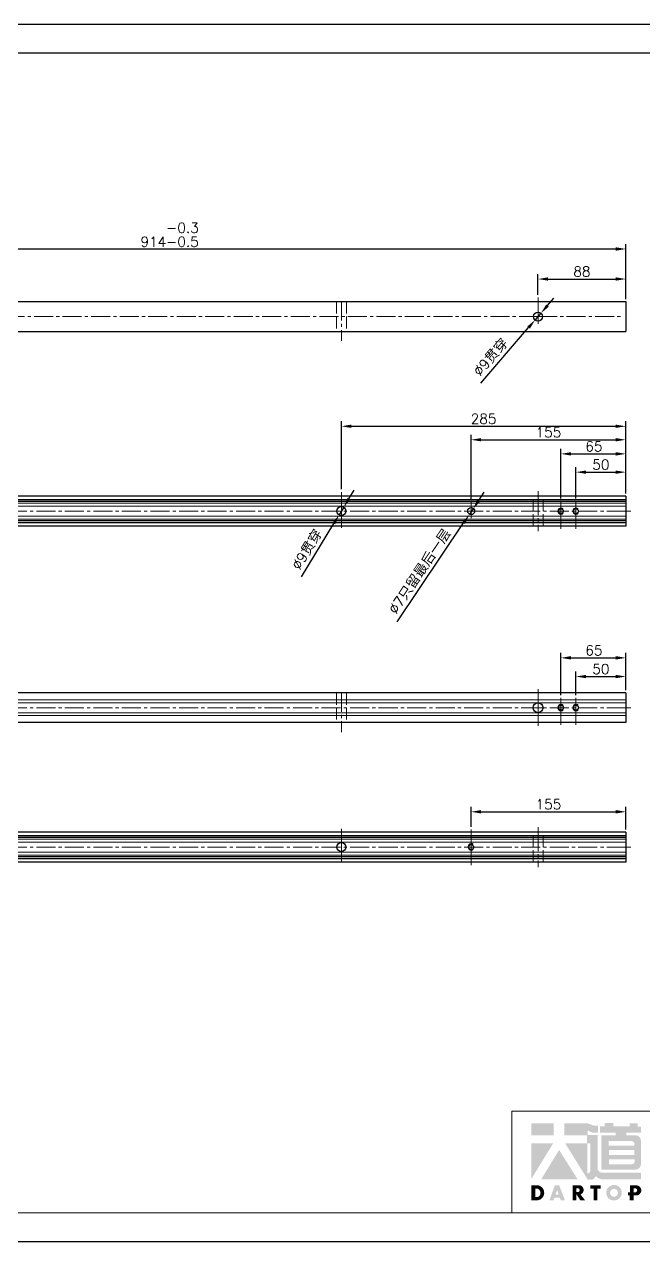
# Model space of a CAD drawing. Header units: millimetres. Extents: x -30327 to 34858, y 4015 to 75103.
# Drawn here: x 11570 to 12190, y 60062 to 61281 of the extents above; entities that cross this region are included whole.
import ezdxf

# ---------------------------------------------------------------- set-up
doc = ezdxf.new("R2010")
doc.units = ezdxf.units.MM
doc.linetypes.add('ACAD_ISO02W100', pattern=[15, 12, -3])
doc.linetypes.add('CENTER2', pattern=[28.575, 19.05, -3.175, 3.175, -3.175])
doc.layers.add('A-TITLEBLOCK', color=7, linetype='Continuous', lineweight=18)
doc.layers.add('cen', color=1, linetype='CENTER2', lineweight=9)
for name, color, linetype in [('green', 3, 'ACAD_ISO02W100'), ('print', 30, 'Continuous'), ('red', 1, 'CENTER2'), ('yellow', 2, 'Continuous')]:
    doc.layers.add(name, color=color, linetype=linetype)
doc.styles.add('GB', font='GBENOR.SHX', dxfattribs={"bigfont": 'gbcbig.shx'})
doc.styles.get("Standard").update_dxf_attribs({"font": 'txt', "bigfont": 'gbcbig.shx'})
doc.dimstyles.new('1-4', dxfattribs={"dimscale": 4, "dimtxt": 2.5, "dimasz": 2.5, "dimexe": 1.25, "dimexo": 0.625, "dimtad": 1, "dimdsep": 46, "dimtxsty": 'Standard', "dimcen": 2.5, "dimadec": 0, "dimazin": 0, "dimtfac": 1, "dimtmove": 0, "dimatfit": 3, "dimfxl": 0, "dimarcsym": 0})

# ---------------------------------------------------------------- blocks, each defined once
blk = doc.blocks.new('*D90')
at = {"layer": 'Defpoints', "color": 0, "transparency": 16777216}
for p in [(12172.5, 61056.3), (11258.5, 61003.6), (12172.5, 61004.3)]:
    blk.add_point(p, dxfattribs=at)
at = {"layer": 'yellow', "color": 0, "lineweight": -2, "transparency": 16777216}
for p, q in [((11258.5, 61006.1), (11258.5, 61061.3)), ((11268.5, 61056.3), (12162.5, 61056.3)), ((12172.5, 61006.8), (12172.5, 61061.3))]:
    blk.add_line(p, q, dxfattribs=at)
at = {"layer": 'yellow', "color": 0, "transparency": 16777216}
for points in [[(11268.5, 61058), (11268.5, 61054.6), (11258.5, 61056.3)], [(12162.5, 61058), (12162.5, 61054.6), (12172.5, 61056.3)]]:
    blk.add_solid(points, dxfattribs=at)
at = {"layer": 'yellow', "color": 0, "lineweight": 9, "transparency": 16777216, "insert": (11715.5, 61070.5), "char_height": 10, "attachment_point": 5}
blk.add_mtext('914\\S-0.3^ -0.5;', dxfattribs=at)
blk = doc.blocks.new('*D99')
at = {"layer": 'Defpoints', "color": 0, "transparency": 16777216}
for p in [(11889.9, 60797.6), (11885.2, 60789.9)]:
    blk.add_point(p, dxfattribs=at)
at = {"layer": 'yellow', "color": 0, "lineweight": -2, "transparency": 16777216}
for p, q in [((11895.1, 60806.2), (11900.3, 60814.7)), ((11889.9, 60797.6), (11885.2, 60789.9)), ((11847.6, 60728.1), (11880, 60781.4))]:
    blk.add_line(p, q, dxfattribs=at)
at = {"layer": 'yellow', "color": 0, "transparency": 16777216}
for points in [[(11893.6, 60807), (11896.5, 60805.3), (11889.9, 60797.6)], [(11878.6, 60782.2), (11881.4, 60780.5), (11885.2, 60789.9)]]:
    blk.add_solid(points, dxfattribs=at)
at = {"layer": 'yellow', "color": 0, "lineweight": 9, "transparency": 16777216, "insert": (11853.4, 60755.2), "char_height": 10, "attachment_point": 5, "rotation": 58.7103}
blk.add_mtext('∅9{\\fSimSun|b0|i0|c134|p2;贯穿}', dxfattribs=at)
blk = doc.blocks.new('*D100')
at = {"layer": 'Defpoints', "color": 0, "transparency": 16777216}
for p in [(12019.5, 60796), (12015.6, 60790.2)]:
    blk.add_point(p, dxfattribs=at)
at = {"layer": 'yellow', "color": 0, "lineweight": -2, "transparency": 16777216}
for p, q in [((12025.1, 60804.3), (12030.7, 60812.6)), ((12019.5, 60796), (12015.6, 60790.2)), ((11943.3, 60682.7), (12010, 60781.9))]:
    blk.add_line(p, q, dxfattribs=at)
at = {"layer": 'yellow', "color": 0, "transparency": 16777216}
for points in [[(12023.7, 60805.2), (12026.5, 60803.3), (12019.5, 60796)], [(12008.6, 60782.8), (12011.4, 60780.9), (12015.6, 60790.2)]]:
    blk.add_solid(points, dxfattribs=at)
at = {"layer": 'yellow', "color": 0, "lineweight": 9, "transparency": 16777216, "insert": (11966.4, 60733.2), "char_height": 10, "attachment_point": 5, "rotation": 56.0745}
blk.add_mtext('∅7{\\fSimSun|b0|i0|c134|p2;只留最后一层}', dxfattribs=at)
blk = doc.blocks.new('*D132')
at = {"layer": 'Defpoints', "color": 0, "transparency": 16777216}
for p in [(12172.5, 61026.2), (12084.5, 61007.9), (12172.5, 61003.6)]:
    blk.add_point(p, dxfattribs=at)
at = {"layer": 'yellow', "color": 0, "lineweight": -2, "transparency": 16777216}
for p, q in [((12084.5, 61010.4), (12084.5, 61031.2)), ((12094.5, 61026.2), (12162.5, 61026.2)), ((12172.5, 61006.1), (12172.5, 61031.2))]:
    blk.add_line(p, q, dxfattribs=at)
at = {"layer": 'yellow', "color": 0, "transparency": 16777216}
for points in [[(12094.5, 61027.9), (12094.5, 61024.6), (12084.5, 61026.2)], [(12162.5, 61027.9), (12162.5, 61024.6), (12172.5, 61026.2)]]:
    blk.add_solid(points, dxfattribs=at)
at = {"layer": 'yellow', "color": 0, "lineweight": 9, "transparency": 16777216, "insert": (12128.5, 61033.7), "char_height": 10, "attachment_point": 5}
blk.add_mtext('88', dxfattribs=at)
blk = doc.blocks.new('*D133')
at = {"layer": 'Defpoints', "color": 0, "transparency": 16777216}
for p in [(12172.5, 60832.8), (12172.5, 60808.8), (12122.5, 60803.8)]:
    blk.add_point(p, dxfattribs=at)
at = {"layer": 'yellow', "color": 0, "lineweight": -2, "transparency": 16777216}
for p, q in [((12122.5, 60806.3), (12122.5, 60837.8)), ((12132.5, 60832.8), (12162.5, 60832.8)), ((12172.5, 60811.3), (12172.5, 60837.8))]:
    blk.add_line(p, q, dxfattribs=at)
at = {"layer": 'yellow', "color": 0, "transparency": 16777216}
for points in [[(12132.5, 60834.4), (12132.5, 60831.1), (12122.5, 60832.8)], [(12162.5, 60834.4), (12162.5, 60831.1), (12172.5, 60832.8)]]:
    blk.add_solid(points, dxfattribs=at)
at = {"layer": 'yellow', "color": 0, "lineweight": 9, "transparency": 16777216, "insert": (12147.5, 60840.3), "char_height": 10, "attachment_point": 5}
blk.add_mtext('50', dxfattribs=at)
blk = doc.blocks.new('*D134')
at = {"layer": 'Defpoints', "color": 0, "transparency": 16777216}
for p in [(12172.5, 60865.2), (12172.5, 60808.8), (12017.5, 60802.8)]:
    blk.add_point(p, dxfattribs=at)
at = {"layer": 'yellow', "color": 0, "lineweight": -2, "transparency": 16777216}
for p, q in [((12017.5, 60805.3), (12017.5, 60870.2)), ((12172.5, 60811.3), (12172.5, 60870.2)), ((12027.5, 60865.2), (12162.5, 60865.2))]:
    blk.add_line(p, q, dxfattribs=at)
at = {"layer": 'yellow', "color": 0, "transparency": 16777216}
for points in [[(12027.5, 60866.9), (12027.5, 60863.6), (12017.5, 60865.2)], [(12162.5, 60866.9), (12162.5, 60863.6), (12172.5, 60865.2)]]:
    blk.add_solid(points, dxfattribs=at)
at = {"layer": 'yellow', "color": 0, "lineweight": 9, "transparency": 16777216, "insert": (12095, 60872.7), "char_height": 10, "attachment_point": 5}
blk.add_mtext('155', dxfattribs=at)
blk = doc.blocks.new('*D135')
at = {"layer": 'Defpoints', "color": 0, "transparency": 16777216}
for p in [(12172.5, 60878.7), (11887.5, 60813.1), (12172.5, 60809.4)]:
    blk.add_point(p, dxfattribs=at)
at = {"layer": 'yellow', "color": 0, "lineweight": -2, "transparency": 16777216}
for p, q in [((11887.5, 60815.6), (11887.5, 60883.7)), ((11897.5, 60878.7), (12162.5, 60878.7)), ((12172.5, 60811.9), (12172.5, 60883.7))]:
    blk.add_line(p, q, dxfattribs=at)
at = {"layer": 'yellow', "color": 0, "transparency": 16777216}
for points in [[(11897.5, 60880.4), (11897.5, 60877.1), (11887.5, 60878.7)], [(12162.5, 60880.4), (12162.5, 60877.1), (12172.5, 60878.7)]]:
    blk.add_solid(points, dxfattribs=at)
at = {"layer": 'yellow', "color": 0, "lineweight": 9, "transparency": 16777216, "insert": (12030, 60886.2), "char_height": 10, "attachment_point": 5}
blk.add_mtext('285', dxfattribs=at)
blk = doc.blocks.new('*D136')
at = {"layer": 'Defpoints', "color": 0, "transparency": 16777216}
for p in [(12172.5, 60628.1), (12172.5, 60611.9), (12122.5, 60606.9)]:
    blk.add_point(p, dxfattribs=at)
at = {"layer": 'yellow', "color": 0, "lineweight": -2, "transparency": 16777216}
for p, q in [((12122.5, 60609.4), (12122.5, 60633.1)), ((12132.5, 60628.1), (12162.5, 60628.1)), ((12172.5, 60614.4), (12172.5, 60633.1))]:
    blk.add_line(p, q, dxfattribs=at)
at = {"layer": 'yellow', "color": 0, "transparency": 16777216}
for points in [[(12132.5, 60629.7), (12132.5, 60626.4), (12122.5, 60628.1)], [(12162.5, 60629.7), (12162.5, 60626.4), (12172.5, 60628.1)]]:
    blk.add_solid(points, dxfattribs=at)
at = {"layer": 'yellow', "color": 0, "lineweight": 9, "transparency": 16777216, "insert": (12147.5, 60635.6), "char_height": 10, "attachment_point": 5}
blk.add_mtext('50', dxfattribs=at)
blk = doc.blocks.new('*D137')
at = {"layer": 'Defpoints', "color": 0, "transparency": 16777216}
for p in [(12172.5, 60492.6), (12017.5, 60474.9), (12172.5, 60472.2)]:
    blk.add_point(p, dxfattribs=at)
at = {"layer": 'yellow', "color": 0, "lineweight": -2, "transparency": 16777216}
for p, q in [((12017.5, 60477.4), (12017.5, 60497.6)), ((12027.5, 60492.6), (12162.5, 60492.6)), ((12172.5, 60474.7), (12172.5, 60497.6))]:
    blk.add_line(p, q, dxfattribs=at)
at = {"layer": 'yellow', "color": 0, "transparency": 16777216}
for points in [[(12027.5, 60494.3), (12027.5, 60490.9), (12017.5, 60492.6)], [(12162.5, 60494.3), (12162.5, 60490.9), (12172.5, 60492.6)]]:
    blk.add_solid(points, dxfattribs=at)
at = {"layer": 'yellow', "color": 0, "lineweight": 9, "transparency": 16777216, "insert": (12095, 60500.1), "char_height": 10, "attachment_point": 5}
blk.add_mtext('155', dxfattribs=at)
blk = doc.blocks.new('*D428')
at = {"layer": 'Defpoints', "color": 0, "transparency": 16777216}
for p in [(12087.5, 60992), (12081.6, 60985.2)]:
    blk.add_point(p, dxfattribs=at)
at = {"layer": 'yellow', "color": 0, "lineweight": -2, "transparency": 16777216}
for p, q in [((12094, 60999.6), (12100.5, 61007.2)), ((12087.5, 60992), (12081.6, 60985.2)), ((12027.3, 60922), (12075.1, 60977.6))]:
    blk.add_line(p, q, dxfattribs=at)
at = {"layer": 'yellow', "color": 0, "transparency": 16777216}
for points in [[(12092.7, 61000.7), (12095.3, 60998.5), (12087.5, 60992)], [(12073.8, 60978.7), (12076.4, 60976.5), (12081.6, 60985.2)]]:
    blk.add_solid(points, dxfattribs=at)
at = {"layer": 'yellow', "color": 0, "lineweight": 9, "transparency": 16777216, "insert": (12037.4, 60947.8), "char_height": 10, "attachment_point": 5, "rotation": 49.3579}
blk.add_mtext('∅9{\\fSimSun|b0|i0|c134|p2;贯穿}', dxfattribs=at)
blk = doc.blocks.new('*D431')
at = {"layer": 'Defpoints', "color": 0, "transparency": 16777216}
for p in [(12172.5, 60851.1), (12172.5, 60811.3), (12107.5, 60803.8)]:
    blk.add_point(p, dxfattribs=at)
at = {"layer": 'yellow', "color": 0, "lineweight": -2, "transparency": 16777216}
for p, q in [((12107.5, 60806.3), (12107.5, 60856.1)), ((12172.5, 60813.8), (12172.5, 60856.1)), ((12117.5, 60851.1), (12162.5, 60851.1))]:
    blk.add_line(p, q, dxfattribs=at)
at = {"layer": 'yellow', "color": 0, "transparency": 16777216}
for points in [[(12117.5, 60852.8), (12117.5, 60849.4), (12107.5, 60851.1)], [(12162.5, 60852.8), (12162.5, 60849.4), (12172.5, 60851.1)]]:
    blk.add_solid(points, dxfattribs=at)
at = {"layer": 'yellow', "color": 0, "lineweight": 9, "transparency": 16777216, "insert": (12140.5, 60858.6), "char_height": 10, "attachment_point": 5}
blk.add_mtext('65', dxfattribs=at)
blk = doc.blocks.new('*D432')
at = {"layer": 'Defpoints', "color": 0, "transparency": 16777216}
for p in [(12172.5, 60646.8), (12172.5, 60611.9), (12107.5, 60606.9)]:
    blk.add_point(p, dxfattribs=at)
at = {"layer": 'yellow', "color": 0, "lineweight": -2, "transparency": 16777216}
for p, q in [((12107.5, 60609.4), (12107.5, 60651.8)), ((12172.5, 60614.4), (12172.5, 60651.8)), ((12117.5, 60646.8), (12162.5, 60646.8))]:
    blk.add_line(p, q, dxfattribs=at)
at = {"layer": 'yellow', "color": 0, "transparency": 16777216}
for points in [[(12117.5, 60648.5), (12117.5, 60645.1), (12107.5, 60646.8)], [(12162.5, 60648.5), (12162.5, 60645.1), (12172.5, 60646.8)]]:
    blk.add_solid(points, dxfattribs=at)
at = {"layer": 'yellow', "color": 0, "lineweight": 9, "transparency": 16777216, "insert": (12140.5, 60654.3), "char_height": 10, "attachment_point": 5}
blk.add_mtext('65', dxfattribs=at)
blk = doc.blocks.new('Dartop Logo')
at = {"true_color": 0xc40018}
h = blk.add_hatch(color=12, dxfattribs=at)
h.set_gradient(color1=(196, 0, 24), color2=(196, 0, 24), tint=1)
h.paths.add_polyline_path([(30.39, -3.87), (33.08, -5.04), (35.99, -5.04), (35.99, -1.19), (33.59, -1.19), (30.46, 0.05), (17.94, 0.05), (17.94, -6.46), (30.12, -6.46), (30.12, -6.59), (30.12, -10.75), (18.31, -10.75), (30.46, -30.31), (32.87, -30.31, 0.279375), (34.63, -28.6), (34.63, -28.51), (34.84, -28.51, 0.143145), (38.15, -30.2), (59.27, -30.2), (59.27, -26.49), (38.06, -26.49, -0.414214), (35.75, -24.18), (35.75, -6.26), (30.39, -6.26)])
h.paths.add_polyline_path([(30.25, -10.84), (31.8, -10.84), (31.8, -26.02, -0.088936), (30.9, -26.94), (30.24, -26.94)], flags=16)
h = blk.add_hatch(color=12, dxfattribs=at)
h.set_gradient(color1=(196, 0, 24), color2=(196, 0, 24), tint=1)
h.paths.add_polyline_path([(59.24, -1.73), (57.36, -1.73), (57.36, 0.06), (53.06, 0.06), (53.06, -1.64), (44.29, -1.64), (44.29, 0.15), (39.7, 0.15), (39.7, -1.67), (37.16, -1.67), (37.16, -4.97), (45.54, -4.97), (45.54, -6.42), (37.73, -6.42), (37.73, -24.88), (56.26, -24.88, 0.414214), (59.15, -21.99), (59.15, -9.35, 0.414214), (56.26, -6.46), (51.36, -6.46), (51.36, -5.03), (59.24, -5.03)])
h.paths.add_polyline_path([(54.21, -9.59, -0.414214), (55.66, -11.04), (55.66, -12.1), (41.79, -12.1), (41.79, -9.59)], flags=16)
h.paths.add_polyline_path([(55.57, -14.33), (55.57, -17.01), (41.88, -17.01), (41.88, -14.33)], flags=16)
h.paths.add_polyline_path([(55.75, -19.43), (55.75, -20.57, -0.414214), (54.3, -22.02), (41.88, -22.02), (41.88, -19.43)], flags=16)
h = blk.add_hatch(color=12, dxfattribs=at)
h.set_gradient(color1=(196, 0, 24), color2=(196, 0, 24), tint=1)
h.paths.add_polyline_path([(12.18, 0), (0, 0), (0, -6.37), (12.18, -6.37)])
h = blk.add_hatch(color=12, dxfattribs=at)
h.set_gradient(color1=(196, 0, 24), color2=(196, 0, 24), tint=1)
h.paths.add_polyline_path([(11.79, -10.83), (0.03, -10.83), (0.03, -30.03)])
h = blk.add_hatch(color=12, dxfattribs=at)
h.set_gradient(color1=(196, 0, 24), color2=(196, 0, 24), tint=1)
h.paths.add_polyline_path([(15.05, -14.31), (5.44, -30.15), (25.01, -30.15)])
at = {"true_color": 0x646464}
h = blk.add_hatch(color=251, dxfattribs=at)
h.set_gradient(color1=(100, 100, 100), color2=(100, 100, 100), tint=1)
h.paths.add_polyline_path([(4.15, -33.43), (0.11, -33.43), (0.11, -41.5), (3.51, -41.5, 0.793016)])
h.paths.add_polyline_path([(3.57, -39.73), (2.16, -39.73), (2.16, -35.19), (3.42, -35.19, -0.671361)], flags=16)
h = blk.add_hatch(color=251, dxfattribs=at)
h.set_gradient(color1=(100, 100, 100), color2=(100, 100, 100), tint=1)
h.paths.add_polyline_path([(15.08, -33.36), (12.78, -33.36), (9.82, -41.51), (12, -41.51), (12.51, -40.06), (15.46, -40.06), (15.99, -41.52), (18.19, -41.52)])
h.paths.add_polyline_path([(14.9, -38.51), (13.07, -38.51), (13.97, -35.95)], flags=16)
h = blk.add_hatch(color=251, dxfattribs=at)
h.set_gradient(color1=(100, 100, 100), color2=(100, 100, 100), tint=1)
h.paths.add_polyline_path([(26.27, -33.36), (22.3, -33.36), (22.3, -41.51), (24.4, -41.51), (24.4, -38.28), (26.55, -41.54), (29.09, -41.54), (26.61, -38.3, 0.744055)])
h.paths.add_polyline_path([(24.38, -37.08), (24.38, -34.94), (25.32, -34.94, -0.796809), (25.3, -37.08)], flags=16)
h = blk.add_hatch(color=251, dxfattribs=at)
h.set_gradient(color1=(100, 100, 100), color2=(100, 100, 100), tint=1)
h.paths.add_polyline_path([(37.44, -33.4), (31.88, -33.4), (31.88, -35.16), (33.61, -35.16), (33.61, -41.52), (35.69, -41.52), (35.69, -35.16), (37.44, -35.16)])
h = blk.add_hatch(color=251, dxfattribs=at)
h.set_gradient(color1=(100, 100, 100), color2=(100, 100, 100), tint=1)
h.paths.add_polyline_path([(40.46, -37.41, 1), (48.83, -37.41, 1)])
h.paths.add_polyline_path([(46.8, -37.41, -1), (42.5, -37.41, -1)], flags=16)
h = blk.add_hatch(color=251, dxfattribs=at)
h.set_gradient(color1=(100, 100, 100), color2=(100, 100, 100), tint=1)
h.paths.add_polyline_path([(56.85, -33.38), (56.73, -33.38), (53.19, -33.38), (53.19, -37.19), (52.26, -37.19), (52.26, -38.73), (53.18, -38.73), (53.18, -41.5), (55.24, -41.5), (55.24, -38.72), (57.51, -38.72, 0.812304)])
h.paths.add_polyline_path([(55.21, -37.18), (55.21, -35.05), (56.39, -35.05, -0.778213), (56.27, -37.18)], flags=16)
blk = doc.blocks.new('DT-A2-TITLE')
for p, q in [((594, 420), (0, 420)), ((584, 410), (10, 410))]:
    blk.add_line(p, q)
at = {"layer": 'A-TITLEBLOCK', "color": 7}
for p, q in [((382, 10), (382, 45)), ((584, 45), (382, 45)), ((10, 10), (584, 10)), ((0, 0), (594, 0))]:
    blk.add_line(p, q, dxfattribs=at)
at = {"layer": 'A-TITLEBLOCK', "xscale": 0.6400000000000001, "yscale": 0.6400000000000001, "zscale": 0.6400000000000001}
blk.add_blockref('Dartop Logo', (388.65, 40.81), dxfattribs=at)
at = {"style": 'GB'}
for tag, p, height in [('#设计', (451.96, 38.52), 3.5), ('#品名', (523.32, 37.95), 3.5), ('#审核', (451.99, 28.1), 3.5), ('#图号', (526.67, 27.2), 3.5), ('#材料说明', (442.15, 13.59), 3), ('#数量', (520.33, 14.51), 3.5), ('#版本', (552.92, 14.47), 3.5)]:
    blk.add_attdef(tag, p, '', height=height, dxfattribs=at)

msp = doc.modelspace()

# ---------------------------------------------------------------- linework, layer by layer
for p, q in [((12172.5413, 61003.632), (12172.5413, 60973.632)), ((12172.5413, 60808.7604), (11258.5413, 60808.7604)), ((12172.5413, 60808.7604), (12172.5413, 60778.7604)), ((12172.5413, 60778.7604), (11258.5413, 60778.7604)), ((12172.5413, 60611.8813), (11258.5413, 60611.8813)), ((12172.5413, 60611.8813), (12172.5413, 60581.8813)), ((12172.5413, 60581.8813), (11258.5413, 60581.8813)), ((12172.5413, 60472.2286), (11258.5413, 60472.2286)), ((12172.5413, 60472.2286), (12172.5413, 60442.2286)), ((12172.5413, 60442.2286), (11258.5413, 60442.2286))]:
    msp.add_line(p, q)
at = {"lineweight": 9}
for p, q in [((12172.5413, 60805.2604), (11258.5413, 60805.2604)), ((12172.5413, 60804.7604), (11258.5413, 60804.7604)), ((12172.5413, 60803.2604), (11258.5413, 60803.2604)), ((12172.5413, 60801.7604), (11258.5413, 60801.7604)), ((12172.5413, 60798.7604), (11258.5413, 60798.7604)), ((12172.5413, 60788.7604), (11258.5413, 60788.7604)), ((12172.5413, 60785.7604), (11258.5413, 60785.7604)), ((12172.5413, 60784.2604), (11258.5413, 60784.2604)), ((12172.5413, 60782.7604), (11258.5413, 60782.7604)), ((12172.5413, 60782.1186), (11258.5413, 60782.1186)), ((12172.5413, 60604.8813), (11258.5413, 60604.8813)), ((12172.5413, 60601.8813), (11258.5413, 60601.8813)), ((12172.5413, 60591.8813), (11258.5413, 60591.8813)), ((12172.5413, 60588.8813), (11258.5413, 60588.8813)), ((12172.5413, 60468.7286), (11258.5413, 60468.7286)), ((12172.5413, 60468.2286), (11258.5413, 60468.2286)), ((12172.5413, 60466.7286), (11258.5413, 60466.7286)), ((12172.5413, 60465.2286), (11258.5413, 60465.2286)), ((12172.5413, 60462.2286), (11258.5413, 60462.2286)), ((12172.5413, 60449.2286), (11258.5413, 60449.2286)), ((12172.5413, 60447.7286), (11258.5413, 60447.7286)), ((12172.5413, 60446.2286), (11258.5413, 60446.2286)), ((12172.5413, 60445.5868), (11258.5413, 60445.5868))]:
    msp.add_line(p, q, dxfattribs=at)
for points in [[(11258.5413, 61003.632), (12172.5413, 61003.632)], [(11258.5413, 60973.632), (12172.5413, 60973.632)]]:
    msp.add_lwpolyline(points)
for centre, radius in [((12084.5413, 60988.632), 4.5), ((11887.5413, 60793.7604), 4.5), ((12017.5413, 60793.7604), 3.5), ((12107.5413, 60793.7604), 2.5), ((12122.5413, 60793.7604), 2.5), ((12084.5413, 60596.8813), 5), ((12107.5413, 60596.8813), 2.5), ((12122.5413, 60596.8813), 2.5), ((11887.5413, 60457.2286), 4.5), ((12017.5413, 60457.2286), 2.5)]:
    msp.add_circle(centre, radius)
for centre, radius, start, end in [((12107.5413, 60793.7604), 3, 45, 315), ((12122.5413, 60793.7604), 3, 45, 315), ((12107.5413, 60596.8813), 3, 45, 315), ((12122.5413, 60596.8813), 3, 45, 315), ((12017.6509, 60457.4786), 3.1097, 49.691019, 310.308981)]:
    msp.add_arc(centre, radius, start, end)
at = {"layer": 'cen', "lineweight": 9}
for p, q in [((11887.5413, 61003.632), (11887.5413, 60973.632)), ((12084.5413, 60988.632), (12084.5413, 61007.9125)), ((12084.5413, 60988.632), (11351.0413, 60988.632)), ((12084.5413, 60988.632), (12170.0824, 60988.632)), ((12084.5413, 60988.632), (12084.5413, 60981.432)), ((11887.5413, 60793.7604), (11887.5413, 60813.0959)), ((12084.5413, 60808.7604), (12084.5413, 60813.7604)), ((12084.5413, 60808.7604), (12084.5413, 60778.7604)), ((11887.5413, 60793.7604), (11887.5413, 60777.0211)), ((12017.5413, 60793.7604), (12011.8573, 60793.7604)), ((12017.5413, 60802.7604), (12017.5413, 60786.7604)), ((12017.5413, 60793.7604), (12025.2081, 60793.7604)), ((12084.5413, 60778.7604), (12084.5413, 60773.7604)), ((11887.5413, 60611.8813), (11887.5413, 60581.8813)), ((12084.5413, 60596.8813), (12084.5413, 60615.5191)), ((12084.5413, 60596.8813), (12076.5413, 60596.8813)), ((12084.5413, 60596.8813), (12084.5413, 60578.7691)), ((12084.5413, 60596.8813), (12092.5413, 60596.8813)), ((12084.5413, 60472.2286), (12084.5413, 60477.2286)), ((11887.5413, 60457.2286), (11887.5641, 60475.5136)), ((12084.5413, 60472.2286), (12084.5413, 60442.2286)), ((11887.5413, 60457.2286), (11887.7072, 60442.0035)), ((12017.5413, 60457.2286), (12011.1095, 60457.2286)), ((12017.5413, 60457.2286), (12025.3606, 60457.2286)), ((12084.5413, 60442.2286), (12084.5413, 60437.2286))]:
    msp.add_line(p, q, dxfattribs=at)
at = {"layer": 'green', "lineweight": 9}
for p, q in [((11882.5413, 61003.632), (11882.5413, 60973.632)), ((11892.5413, 61003.632), (11892.5413, 60973.632)), ((12079.5413, 60778.7604), (12079.5413, 60808.7604)), ((12089.5413, 60778.7604), (12089.5413, 60808.7604)), ((11882.5413, 60611.8813), (11882.5413, 60581.8813)), ((11892.5413, 60611.8813), (11892.5413, 60581.8813)), ((12079.5413, 60442.2286), (12079.5413, 60472.2286)), ((12089.5413, 60442.2286), (12089.5413, 60472.2286))]:
    msp.add_line(p, q, dxfattribs=at)
at = {"layer": 'print'}
msp.add_lwpolyline([(10949.4504, 60062.0396), (12673.8561, 60062.0396), (12673.8561, 61281.3164), (10949.4504, 61281.3164)], close=True, dxfattribs=at)
at = {"layer": 'red', "lineweight": 9}
for p, q in [((11887.5413, 60973.632), (11887.5413, 60964.1898)), ((12172.5413, 60793.7604), (11258.5413, 60793.7604)), ((12107.5413, 60793.7604), (12107.5413, 60803.7604)), ((12107.5413, 60793.7604), (12107.5413, 60775.9945)), ((12122.5413, 60793.7604), (12122.5413, 60803.7604)), ((12122.5413, 60793.7604), (12122.5413, 60775.9945)), ((12172.5413, 60793.7604), (12177.5413, 60793.7604)), ((12107.5413, 60596.8813), (12107.5413, 60606.8813)), ((12122.5413, 60596.8813), (12122.5413, 60606.8813)), ((12172.5413, 60596.8813), (11258.5413, 60596.8813)), ((12107.5413, 60596.8813), (12107.5413, 60579.6784)), ((12122.5413, 60596.8813), (12122.5413, 60579.6784)), ((12172.5413, 60596.8813), (12177.5413, 60596.8813)), ((11887.5413, 60581.8813), (11887.5413, 60572.4391)), ((12017.5413, 60457.2286), (12017.5413, 60474.8677)), ((12172.5413, 60457.2286), (11258.5413, 60457.2286)), ((12017.5413, 60439.02), (12017.5413, 60457.2286)), ((12172.5413, 60457.2286), (12177.5413, 60457.2286))]:
    msp.add_line(p, q, dxfattribs=at)
at = {"layer": 'yellow', "lineweight": 9}
msp.add_line((12172.5413, 60452.2286), (11258.5413, 60452.2286), dxfattribs=at)

# ---------------------------------------------------------------- block references
at = {"xscale": 2.90304, "yscale": 2.90304, "zscale": 2.90304}
msp.add_blockref('DT-A2-TITLE', (10949.4504, 60062.0396), dxfattribs=at)

# ---------------------------------------------------------------- dimensions: what is measured, and where the dimension line sits
at = {"layer": 'yellow', "lineweight": 9}
dim = msp.add_linear_dim(base=(12172.5413, 61056.3015), p1=(11258.5413, 61003.632), p2=(12172.5413, 61004.257), dimstyle='1-4', override={"dimgap": 0.625, "dimtol": 1, "dimlim": 0, "dimtp": -0.3, "dimtm": 0.5}, dxfattribs=at)
dim.commit()
dim.dimension.update_dxf_attribs({"geometry": '*D90', "text_midpoint": (11715.5413, 61070.4682)})
for base, p1, p2, picture, middle in [((12172.5413, 61026.2482), (12084.5413, 61007.9125), (12172.5413, 61003.632), '*D132', (12128.5413, 61033.7482)), ((12172.5413, 60878.7443), (11887.5413, 60813.0959), (12172.5413, 60809.3854), '*D135', (12030.0413, 60886.2443)), ((12172.5413, 60832.7641), (12122.5413, 60803.7604), (12172.5413, 60808.7604), '*D133', (12147.5413, 60840.2641))]:
    dim = msp.add_linear_dim(base=base, p1=p1, p2=p2, dimstyle='1-4', dxfattribs=at)
    dim.commit()
    dim.dimension.update_dxf_attribs({"geometry": picture, "text_midpoint": middle})
dim = msp.add_diameter_dim_2p(p1=(12087.4723, 60992.0466), p2=(12081.6103, 60985.2174), text='<>{\\fSimSun|b0|i0|c134|p2;贯穿}', dimstyle='1-4', dxfattribs=at)
dim.commit()
dim.dimension.update_dxf_attribs({"geometry": '*D428', "text_midpoint": (12044.3497, 60941.8094), "dimtype": 163})
for base, p1, p2, picture, middle in [((12172.5413, 60865.2257), (12017.5413, 60802.7604), (12172.5413, 60808.7604), '*D134', (12095.0413, 60865.2257)), ((12172.5413, 60851.0941), (12107.5413, 60803.7604), (12172.5413, 60811.2604), '*D431', (12140.5413, 60851.0941)), ((12172.5413, 60646.8153), (12107.5413, 60606.8813), (12172.5413, 60611.8813), '*D432', (12140.5413, 60646.8153)), ((12172.5413, 60628.082), (12122.5413, 60606.8813), (12172.5413, 60611.8813), '*D136', (12147.5413, 60628.082)), ((12172.5413, 60492.6111), (12017.5413, 60474.8677), (12172.5413, 60472.2286), '*D137', (12095.0413, 60492.6111))]:
    dim = msp.add_linear_dim(base=base, p1=p1, p2=p2, dimstyle='1-4', dxfattribs=at)
    dim.commit()
    dim.dimension.update_dxf_attribs({"geometry": picture, "text_midpoint": middle, "dimtype": 160})
for p1, p2, text, picture, middle in [((11889.8784, 60797.6059), (11885.2041, 60789.9149), '<>{\\fSimSun|b0|i0|c134|p2;贯穿}', '*D99', (11853.4171, 60755.2095)), ((12019.4947, 60795.9646), (12015.5879, 60790.1562), '<>{\\fSimSun|b0|i0|c134|p2;只留最后一层}', '*D100', (11966.3549, 60733.1854))]:
    dim = msp.add_diameter_dim_2p(p1=p1, p2=p2, text=text, dimstyle='1-4', dxfattribs=at)
    dim.commit()
    dim.dimension.update_dxf_attribs({"geometry": picture, "text_midpoint": middle})

doc.saveas('drawing.dxf')
